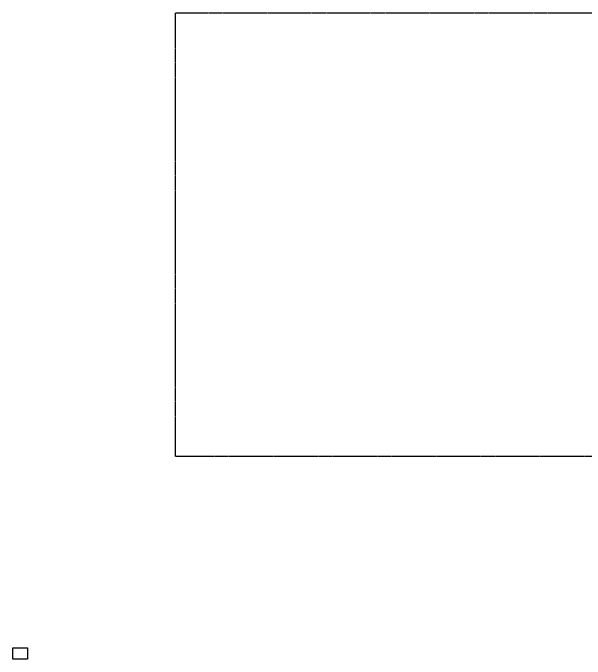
# Model space of a CAD drawing. Header units: millimetres. Extents: x -244126 to 368105, y -173968 to 259060.
# Drawn here: x -6512 to -5256, y 6671 to 8088 of the extents above; entities that cross this region are included whole.
import ezdxf
from ezdxf.enums import TextEntityAlignment as Align

# ---------------------------------------------------------------- set-up
doc = ezdxf.new("R2010")
doc.units = ezdxf.units.MM
doc.header["$MEASUREMENT"] = 0
for name, pattern in [('005_GG_TA_LINE', [13.75, 5, -1.25, 1.25, -1.25, 5]), ('TA_G_001.00_GG_TA_L_INE', [2.95, 1.1, -0.25, 0.25, -0.25, 1.1]), ('TA_HL_013.00000', [84.5, 46.15, -38.35])]:
    doc.linetypes.add(name, pattern=pattern)
doc.layers.add('000 - WIPEOUT', color=250, linetype='Continuous')
doc.layers.add('002 - STRUCTURAL STEEL', color=4, linetype='Continuous')
doc.styles.add('TA', font='Cordia New.ttf', dxfattribs={"height": 4.5})

# ---------------------------------------------------------------- blocks, each defined once
blk = doc.blocks.new('GV3')
at = {"color": 250, "linetype": 'TA_G_001.00_GG_TA_L_INE'}
blk.add_lwpolyline([(-34, 7.2), (-1166.4, 7.2), (-1166.4, 980.3), (-34, 980.3)], close=True, dxfattribs=at)
at = {"color": 0, "lineweight": -3}
blk.add_lwpolyline([(0, 0), (50, 0), (50, 50), (0, 50)], close=True, dxfattribs=at)
at = {"color": 150, "linetype": '005_GG_TA_LINE', "style": 'TA'}
for tag, p in [('NAME_VIEWPORT', (-63.3, 706.4)), ('SC_VPORT', (-63.3, 270.8)), ('SEQ_VIEWPORT', (-63.3, 7.2))]:
    blk.add_attdef(tag, text='', height=90, dxfattribs=at).set_placement(p, align=Align.BOTTOM_RIGHT)
blk = doc.blocks.new('001 - DYNAMIC REC&SSQ SHAPE SOLID_midpoint')
at = {"color": 0}
blk.add_wipeout([(-16, 25), (16, 25), (16, 0), (-16, 0)], dxfattribs=at).dxf.layer = '000 - WIPEOUT'
at = {"layer": '002 - STRUCTURAL STEEL', "color": 0, "linetype": 'ByBlock'}
blk.add_lwpolyline([(-16, 25), (16, 25), (16, 0), (-16, 0)], close=True, dxfattribs=at)

msp = doc.modelspace()

# ---------------------------------------------------------------- block references
at = {"color": 3}
msp.add_blockref('GV3', (-4988.51995, 7107.89779), dxfattribs=at)
at = {"color": 3, "linetype": 'TA_HL_013.00000'}
msp.add_blockref('001 - DYNAMIC REC&SSQ SHAPE SOLID_midpoint', (-6495.72435, 6670.62936), dxfattribs=at)

doc.saveas('drawing.dxf')
